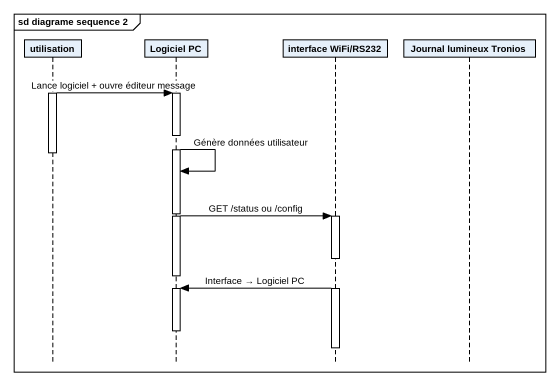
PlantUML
@startuml
mainframe sd diagrame sequence 2
hide footbox
participant utilisation
participant "Logiciel PC" as Logiciel_PC
participant "interface WiFi/RS232" as interface_WiFi_RS232
participant "Journal lumineux Tronios" as Journal_lumineux_Tronios

activate utilisation
utilisation -> Logiciel_PC : Lance logiciel + ouvre éditeur message
activate Logiciel_PC
deactivate utilisation
Logiciel_PC -> Logiciel_PC : Génère données utilisateur
Logiciel_PC -> interface_WiFi_RS232 : GET /status ou /config
activate interface_WiFi_RS232
deactivate Logiciel_PC
interface_WiFi_RS232 -> Logiciel_PC : Interface → Logiciel PC
activate Logiciel_PC
deactivate Logiciel_PC
deactivate interface_WiFi_RS232
@enduml
